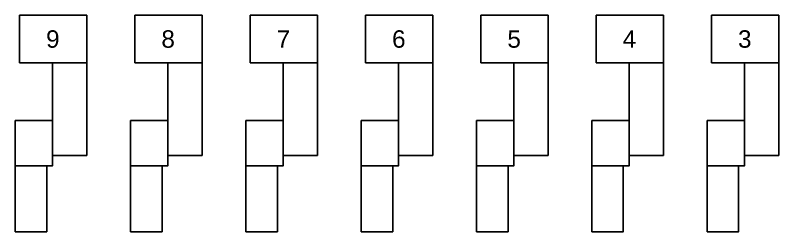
# Model space of a CAD drawing. Header units: inches. Extents: x -309 to 190, y -1585 to -1350.
# Drawn here: x -224.17 to -213.71, y -1384.49 to -1381.53 of the extents above; entities that cross this region are included whole.
import ezdxf

# ---------------------------------------------------------------- set-up
doc = ezdxf.new("R2010")
doc.units = ezdxf.units.IN
doc.header["$MEASUREMENT"] = 0
doc.layers.add('EQUIP', color=9, linetype='CONTINUOUS')
doc.layers.add('None', color=9, linetype='CONTINUOUS', lineweight=5)
doc.styles.add('ARIAL', font='arial.ttf', dxfattribs={"height": 0.225})

msp = doc.modelspace()

# ---------------------------------------------------------------- linework, layer by layer
at = {"layer": 'EQUIP'}
msp.add_line((-224.172, -1382.968), (-224.172, -1383.588), dxfattribs=at)
for points in [[(-223.192, -1382.178), (-224.112, -1382.178), (-224.112, -1381.528), (-223.192, -1381.528)], [(-221.612, -1382.178), (-222.532, -1382.178), (-222.532, -1381.528), (-221.612, -1381.528)], [(-220.032, -1382.178), (-220.952, -1382.178), (-220.952, -1381.528), (-220.032, -1381.528)], [(-218.452, -1382.178), (-219.372, -1382.178), (-219.372, -1381.528), (-218.452, -1381.528)], [(-216.872, -1382.178), (-217.792, -1382.178), (-217.792, -1381.528), (-216.872, -1381.528)], [(-215.292, -1382.178), (-216.212, -1382.178), (-216.212, -1381.528), (-215.292, -1381.528)], [(-213.712, -1382.178), (-214.632, -1382.178), (-214.632, -1381.528), (-213.712, -1381.528)], [(-223.192, -1383.448), (-223.662, -1383.448), (-223.662, -1382.178), (-223.192, -1382.178)], [(-221.612, -1383.448), (-222.082, -1383.448), (-222.082, -1382.178), (-221.612, -1382.178)], [(-220.032, -1383.448), (-220.502, -1383.448), (-220.502, -1382.178), (-220.032, -1382.178)], [(-218.452, -1383.448), (-218.922, -1383.448), (-218.922, -1382.178), (-218.452, -1382.178)], [(-216.872, -1383.448), (-217.342, -1383.448), (-217.342, -1382.178), (-216.872, -1382.178)], [(-215.292, -1383.448), (-215.762, -1383.448), (-215.762, -1382.178), (-215.292, -1382.178)], [(-213.712, -1383.448), (-214.182, -1383.448), (-214.182, -1382.178), (-213.712, -1382.178)], [(-223.662, -1382.968), (-224.172, -1382.968), (-224.172, -1383.588), (-223.662, -1383.588)], [(-222.082, -1382.968), (-222.592, -1382.968), (-222.592, -1383.588), (-222.082, -1383.588)], [(-220.502, -1382.968), (-221.012, -1382.968), (-221.012, -1383.588), (-220.502, -1383.588)], [(-218.922, -1382.968), (-219.432, -1382.968), (-219.432, -1383.588), (-218.922, -1383.588)], [(-217.342, -1382.968), (-217.852, -1382.968), (-217.852, -1383.588), (-217.342, -1383.588)], [(-215.762, -1382.968), (-216.272, -1382.968), (-216.272, -1383.588), (-215.762, -1383.588)], [(-214.182, -1382.968), (-214.692, -1382.968), (-214.692, -1383.588), (-214.182, -1383.588)], [(-224.172, -1384.488), (-223.741, -1384.488), (-223.741, -1383.588), (-224.172, -1383.588)], [(-222.592, -1384.488), (-222.161, -1384.488), (-222.161, -1383.588), (-222.592, -1383.588)], [(-221.012, -1384.488), (-220.581, -1384.488), (-220.581, -1383.588), (-221.012, -1383.588)], [(-219.432, -1384.488), (-219.001, -1384.488), (-219.001, -1383.588), (-219.432, -1383.588)], [(-217.852, -1384.488), (-217.421, -1384.488), (-217.421, -1383.588), (-217.852, -1383.588)], [(-216.272, -1384.488), (-215.841, -1384.488), (-215.841, -1383.588), (-216.272, -1383.588)], [(-214.692, -1384.488), (-214.261, -1384.488), (-214.261, -1383.588), (-214.692, -1383.588)]]:
    msp.add_lwpolyline(points, close=True, dxfattribs=at)

# ---------------------------------------------------------------- texts
at = {"layer": 'None', "linetype": 'Continuous', "lineweight": 5, "char_height": 0.239, "attachment_point": 1, "line_spacing_factor": 0.843168, "style": 'ARIAL'}
for s, insert in [('9', (-223.75, -1381.733)), ('8', (-222.17, -1381.733)), ('7', (-220.59, -1381.733)), ('6', (-219.01, -1381.733)), ('5', (-217.43, -1381.733)), ('4', (-215.85, -1381.733)), ('3', (-214.27, -1381.733))]:
    msp.add_mtext(s, dxfattribs=dict(at, insert=insert))

doc.saveas('drawing.dxf')
